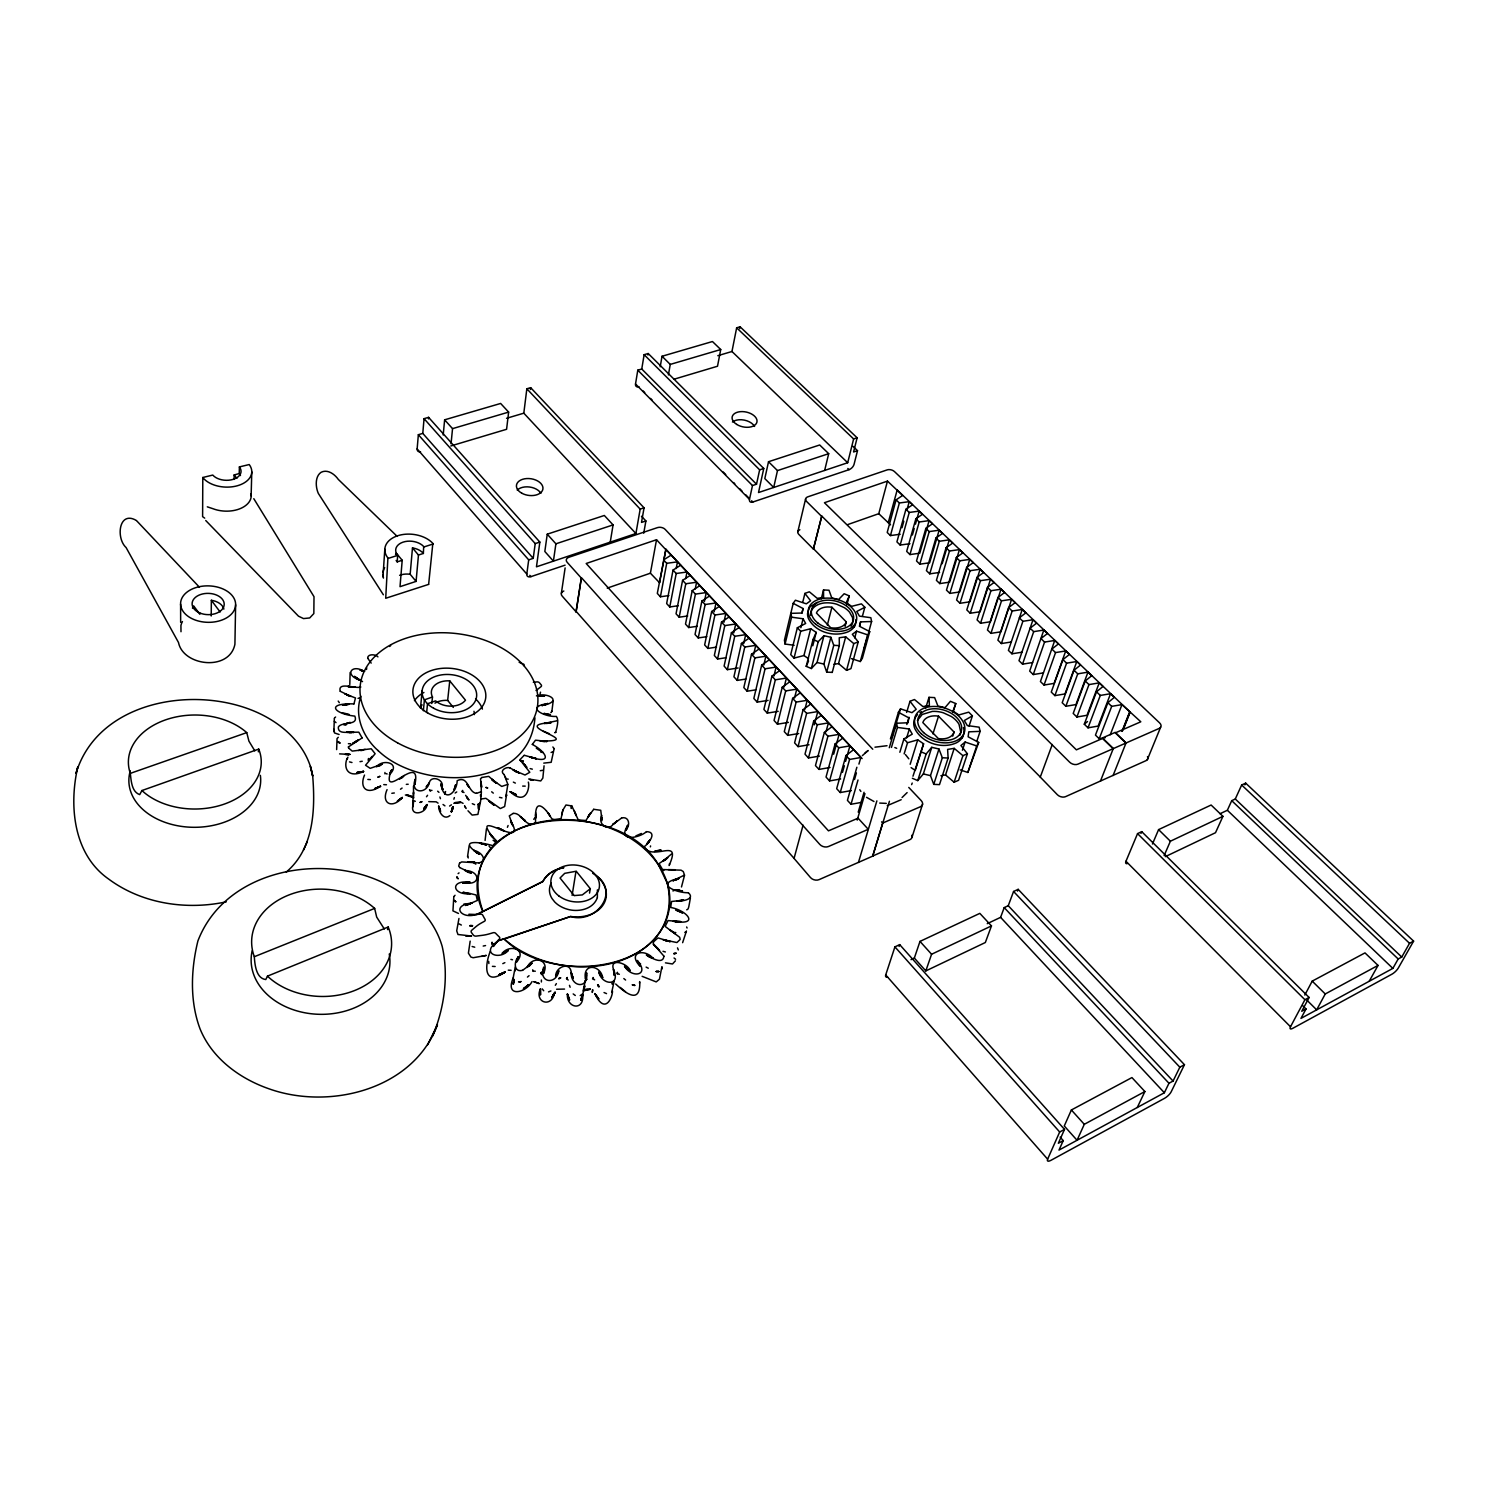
<?xml version="1.0" encoding="UTF-8"?>
<svg xmlns="http://www.w3.org/2000/svg" width="1488" height="1488" viewBox="0 0 1488 1488"><rect width="100%" height="100%" fill="white"/><g stroke="black" fill="none" stroke-linecap="round" stroke-linejoin="round"><path stroke-width="1.5" d="M543.436 971.422L543.436 969.469M414.78 782.911L415.171 779.377L414.91 784.474C422.053 750.566 380.872 802.646 390.749 771.528M602.119 819.125L602.082 817.414M551.881 711.227L550.839 712.678M202.796 477.499L203.224 478.039A25.854 16.145 2.6 0 0 237.745 485.646A25.854 16.145 2.6 0 0 249.203 464.554L239.363 466.916A15.085 9.412 2.6 0 1 233.058 479.396A15.085 9.412 2.6 0 1 212.784 475.063L202.796 477.499L202.61 516.652L204.693 518.14M211.222 615.976L211.352 600.278A16.015 10.639 1.3 0 1 223.888 609.094M478.504 806.719L478.634 809.212L478.485 803.873L478.894 808.951L478.82 805.399M234.081 479.415L234.155 474.97L239.27 473.537A15.047 9.412 2.5 0 1 240.461 475.546M412.994 806.515L413.05 801.158L412.79 806.254M235.625 604.798A27.528 18.228 1.4 0 1 193.924 619.529A27.528 18.228 1.4 0 1 194.779 587.965A27.528 18.228 1.4 0 1 235.625 604.798L234.918 644.23C229.505 671.683 183.173 666.196 178.504 642.518L126.089 547.547C115.748 538.117 118.835 510.291 136.282 520.428M239.233 473.5L239.401 466.953M478.634 809.212L478.373 804.022M541.39 980.015L541.39 981.968M384.908 773.834L384.946 772.495M662.272 967.888L661.993 968.911L661.881 966.828L659.444 979.216L656.227 981.913L642.128 976.333M650.572 845.928L650.386 846.877M207.297 506.831L212.951 508.71A25.631 16.182 2.4 0 0 251.081 497.383L251.788 471.882M470.171 941.123L468.404 953.157L470.896 957.044L473.165 957.733L486.241 955.426M540.497 989.148L540.497 994.914L540.311 989.018C534.452 1002.391 550.988 1007.953 554.299 993.947M541.967 974.733L540.683 973.096L541.725 972.092C539.567 972.836 543.827 975.998 541.074 973.245M413.459 793.681L413.497 792.825M494.221 944.973L496.955 941.737C480.624 953.194 499.001 960.727 508.245 950.609M535.587 822.566C535.457 815.089 534.173 797.14 546.487 810.941M602.008 820.688L600.761 810.29L593.693 809.305M669.061 865.551C682.211 836.312 653.492 861.626 644.081 847.137M339.115 734.495L334.54 732.97L333.944 729.287M540.311 989.018L540.107 994.561M333.87 731.575L334.335 718.518M821.283 598.846L823.534 589.936L829.002 590.234L831.792 597.953L838.581 599.534L844.161 593.749L849.257 595.888L846.244 602.752L851.694 606.323L861.44 603.868L864.826 607.29L856.772 611.475L859.45 616.144L870.833 617.706L871.615 621.519L860.585 621.872L859.711 626.392L869.717 631.637L862.352 658.328M336.641 749.599L337.051 738.587L338.278 737.285M681.485 886.978L684.554 875.204L683.271 871.54L681.039 870.164L662.532 869.531L659.035 863.561L667.573 857.869L664.485 860.417M384.815 549.165L383.067 575.298M639.784 982.415C640.268 1005.776 623.974 991.603 615.679 983.996M412.697 804.394L413.552 791.988M514.16 979.811C512.56 978.1 513.174 978.862 515.183 967.2M414.873 781.219L414.91 784.474M413.59 798.126L413.497 786.073M612.461 990.952C612.777 996.514 605.281 1015.932 594.809 993.593L598.548 998.764M258.354 751.831L258.745 749.096L141.918 790.537L139.723 794.611C131.632 791.876 131.167 780.679 130.312 773.369A66.439 47.002 -0.2 0 1 165.466 719.894A66.439 47.002 -0.2 0 1 246.748 732.617L248.924 741.136L254.783 750.826M347.206 758.229C343.077 767.808 347.857 778.838 363.425 771.547L356.841 772.718M428.637 584.375L432.841 543.38A26.096 17 5.7 0 0 397.724 535.736A26.096 17 5.7 0 0 387.903 557.963L385.708 598.269L428.618 584.393M504.73 972.129L498.666 974.993L505.064 972.055C484.753 986.172 483.898 967.981 490.24 951.334M395.566 554.503A15.196 9.914 5.7 0 1 396.254 553.127L402.206 560.269L400.012 586.681L416.082 581.399L418.463 555.024L423.355 553.462L423.689 546.524A15.233 9.914 5.7 0 0 403.025 542.153A15.233 9.914 5.7 0 0 397.687 555.303L397.203 561.887A15.196 9.914 5.7 0 1 396.161 560.437M913.744 722.815L913.725 723.112A25.78 17.317 17.1 0 0 914.841 728.636C922.021 743.126 942.09 749.506 956.579 742.754A25.78 17.317 17.1 0 0 963.871 729.325L963.461 727.483M913.762 722.684L914.878 718.109M383.011 572.75L383.048 572.322A25.854 17.019 5.6 0 1 384.648 567.598M528.314 782.093C530.063 787.357 526.157 806.57 510.235 791.783L516.113 794.685L510.328 791.783M543.771 967.256L543.659 973.226C550.355 959.016 532.22 955.184 527.143 967.442L531.979 963.108M526.808 574.052L417.142 448.892L418.351 434.701L422.778 433.399L533.225 558.353L528.705 559.86L526.808 574.052A5.58 3.367 -41.3 0 0 530.956 576.637L565.087 565.161M416.082 581.399L410.167 574.294L412.474 547.919A15.196 9.914 5.7 0 1 423.392 553.387L423.392 553.443M422.778 433.399L424.061 418.667L428.581 417.347L539.846 542.078L536.461 566.816L635.915 533.541L640.175 509.119L526.845 388.777L530.677 387.68L644.062 507.836L641.514 522.4L645.904 520.949L641.477 516.243M414.371 787.208L414.185 786.631M678.305 949.921L677.505 947.875M428.451 418.909L428.581 417.347M349.792 684.573L350.145 672.483M468.274 857.962L467.623 856.046M453.784 897.041L452.947 910.861L458.471 913.446M586.644 972.985L585.454 978.806C582.496 962.848 600.408 964.745 602.677 977.542L599.924 974.231M443.201 434.98L444.633 419.821L500.638 403.453L508.636 412.102L506.59 429.288L450.845 445.954M420.472 708.195L422.146 690.804M423.355 710.725L424.415 699.862L432.487 696.979A18.154 12.592 6.2 0 1 449.748 680.872L465.484 700.197A18.154 12.592 6.2 0 1 435.593 700.867L427.521 703.75L426.665 712.436M451.05 443.796L452.538 428.637L444.633 419.821M431.818 703.508L432.487 696.979M479.006 803.966C480.754 803.241 480.512 802.534 481.424 791.69M485.088 840.441L486.446 828.76M453.319 707.414L447.665 700.402L449.748 680.872M590.662 812.876L585.937 820.52L578.293 819.962L571.82 805.938L565.979 804.989L562.91 810.03L561.05 818.623L554.168 819.59M506.627 795.373L505.901 796.396L507.854 784.399L504.209 774.709M533.727 819.311L535.01 817.768M387.066 789.644C380.854 803.762 392.497 809.119 402.262 797.587L397.501 801.121M669.581 864.714L669.433 863.71M635.915 533.541L523.813 413.18L526.845 388.777M513.286 977.746C504.599 997.834 525.562 993.445 532.072 981.559M530.435 389.503L530.677 387.68M551.843 711.636L553.201 700.922M348.397 746.957L348.62 748.092M545.91 704.531L541.967 705.554L547.77 703.619C524.129 706.819 544.701 717.309 556.345 716.416C560.269 720.899 554.485 734.756 555.694 732.263M483.005 911.493C446.474 808.561 617.408 792.193 658.552 865.012M533.225 558.353L535.215 543.604L424.061 418.667M584.356 987.697L584.784 985.781L581.362 1000.178L582.608 994.523C584.635 1011.319 566.351 1008.548 567.374 993.947L569.699 999.973M547.249 534.173L544.831 551.49L553.406 561.125L555.898 543.808L547.249 534.173L604.333 515.48L613.075 524.911L610.247 542.134M415.264 779.247C409.646 793.197 426.275 794.834 429.381 782.725L426.052 786.929M482.428 910.582A96.98 72.819 9.7 0 1 577.846 820.372A96.98 72.819 9.7 0 1 661.36 929.814A96.98 72.819 9.7 0 1 504.172 939.077L570.592 916.459A32.866 24.664 9.7 0 0 604.277 902.974A32.866 24.664 9.7 0 0 592.67 873.251M582.738 994.393L582.124 998.076M561.385 593.173L565.124 567.914M467.548 856.53L469.148 845.835M480.326 802.46L477.908 814.401L472.124 815.089L467.976 810.793M387.55 929.591L388.182 927.024L267.468 976.147L265.775 979.55C256.141 978.416 254.82 964.652 254.318 956.71A69.992 53.661 1.7 0 1 288.412 895.162A69.992 53.661 1.7 0 1 374.641 908.405L376.687 917.092L384.295 928.958M441.322 786.185C445.005 803.036 457.021 792.193 457.169 780.735C468.515 774.932 467.697 792.472 476.495 793.309M581.324 578.088L576.079 611.847L581.324 578.088L567.151 562.278A5.692 3.701 8.9 0 1 568.862 557.275L657.51 527.608A5.561 3.553 10.5 0 1 665.192 529.412L872.768 749.227M505.901 796.378L506.59 794.629L504.655 806.533L500.34 808.561L485.888 798.331L480.624 799.056M749.487 499.373L635.525 383.96L637.794 370.177L641.756 369.005L756.518 484.214L752.482 485.553L749.487 499.373A5.301 3.013 -45 0 0 752.835 502.014L849.053 469.669A5.208 2.846 -46.3 0 0 854.075 464.293L857.516 450.659L852.959 446.326M641.756 369.005L644.137 354.683L648.21 353.512L763.772 468.478L758.508 492.547L847.695 462.731L853.628 438.941L857.125 437.788L740.094 326.802L736.653 327.806L731.966 351.503L847.695 462.731M647.95 355.018L648.21 353.512M586.7 973.133C588.504 989.65 570.685 987.139 571.187 972.65C570.704 961.378 555.694 966.437 555.656 976.091L558.781 970.827M660.207 366.773L662.03 356.264L712.454 341.533L720.731 349.531L717.514 366.234L673.841 379.273M614.209 980.927L611.698 992.44M572.117 895.404L575.986 871.28L564.696 873.344L560.046 878.013L574.089 895.534M592.689 989.836L592.243 992.422L592.708 990.041M668.41 374.92L670.251 364.411L662.03 356.264M643.727 533.206L645.904 520.949M554.057 749.059L551.174 762.302L543.752 763.121M589.527 893.098L590.327 888.727L576.302 871.317M582.608 994.523L581.194 1000.252M668.912 595.572L660.412 596.781L657.305 593.414L665.899 549.258L659.575 582.738L650.405 573.196L656.524 539.735L586.179 563.487L828.481 830.843L858.074 818.177L868.267 829.3L828.481 846.505A6.305 4.52 16 0 1 819.758 844.384L581.696 577.958M658.663 581.845L659.575 582.738M660.412 596.781L666.717 563.32L663.555 559.934L671.162 555.117M626.746 828.928C630.559 824.073 628.475 816.038 621.593 818.009M680.648 565.217L673.041 570.09L666.643 603.551L669.767 606.955L678.286 605.728M586.942 979.271L585.379 980.294L583.11 990.915L590.383 989.241L584.858 989.669M676.184 568.528L677.468 561.85L666.717 563.32M669.767 606.955L676.203 573.494L673.041 570.09M451.589 811.704L453.152 806.663L451.441 811.797L452.891 806.905L451.701 811.592L452.873 808.189M586.532 979.346L585.342 980.518L586.16 979.457M690.19 575.41L682.583 580.339L676.036 613.781L679.179 617.204L687.716 615.958M685.67 578.683L686.991 572.006L676.203 573.494M679.179 617.204L685.782 583.761L682.583 580.339M739.741 328.569L740.094 326.802M699.806 585.677L692.199 590.643L685.503 624.086L688.665 627.545L697.221 626.281M690.413 897.822C688.442 908.87 688.628 909.187 686.693 909.8M695.249 588.932L696.589 582.236L685.782 583.761M688.665 627.545L695.417 594.103L692.199 590.643M709.497 596.018L701.89 601.04L695.026 634.465L698.225 637.943L706.819 636.678M704.419 601.468L706.261 592.559L695.417 594.103M698.225 637.943L705.145 604.519L701.89 601.04M719.262 606.434L711.655 611.512L704.642 644.936L707.86 648.433L716.472 647.131M714.128 611.866L716.007 602.956L705.145 604.519M707.86 648.433L714.928 615.028L711.655 611.512M729.12 616.943L721.513 622.077L714.333 655.483L717.569 659.017L726.2 657.696M723.912 622.337L725.828 613.428L714.928 615.028M453.152 806.663L452.389 809.825M717.569 659.017L724.805 625.611L721.513 622.077M756.518 484.214L759.643 469.836L644.137 354.683M768.515 461.726L764.813 478.597L773.704 487.469L777.48 470.599L768.515 461.726L819.683 444.986L828.704 453.673L824.65 470.431M739.034 627.545L731.426 632.716L724.098 666.103L727.353 669.674L738.16 667.982M733.751 632.902L735.723 623.993L724.805 625.611M727.353 669.674L734.756 636.287L731.426 632.716M368.206 759.791L368.485 758.489M586.03 977.114L586.458 975.217M597.376 897.45L597.395 889.88M749.041 638.203L741.433 643.448L733.919 676.817L737.23 680.407L745.879 679.049M743.684 643.541L745.693 634.651L734.756 636.287M737.23 680.407L744.781 647.038L741.433 643.448M759.122 648.973L751.514 654.255L743.833 687.605L747.162 691.213L755.848 689.837M753.691 654.255L755.755 645.364L744.781 647.038M747.162 691.213L754.9 657.882L751.514 654.255M769.277 659.798L761.67 665.155L753.839 698.486L757.187 702.131L768.068 700.383M763.79 665.062L765.892 656.189L754.9 657.882M757.187 702.131L765.074 668.8L761.67 665.155M797.81 531.737L805.622 498.833M779.526 670.735L771.919 676.129L763.902 709.441L767.269 713.124L778.187 711.338M773.965 675.961L776.104 667.089L765.074 668.8M823.534 589.936L823.571 597.488L817.228 598.343L809.342 591.796L804.915 593.414L810.588 600.78L806.347 603.83L795.392 600.222L793.197 603.347L784.436 640.212L785.069 644.044L794.146 645.29M767.269 713.124L775.341 679.811L771.919 676.129M785.069 644.044L791.579 617.185L790.946 613.354L802.069 613.019L803.055 608.536L793.197 603.347M455.644 784.957L454.119 789.7L455.57 784.79M799.874 529.765A5.338 3.348 13.1 0 0 798.814 534.397L813.397 549.072L821.767 516.076L1069.63 762.172A6.026 3.999 19.9 0 0 1077.926 764.144L1159.301 728.376A5.915 3.794 20.6 0 0 1159.561 722.852L894.493 471.603A5.301 3.199 14.1 0 0 887.146 469.892L807.686 496.88A5.394 3.348 13 0 0 806.626 501.493L821.45 516.187M813.397 549.072L821.767 516.076M802.72 602.342L804.915 593.414M789.849 681.746L782.242 687.196L774.058 720.49L777.443 724.191L788.38 722.387M791.579 617.185L803.074 618.766L805.659 623.472L797.345 627.75L790.723 654.608L794.034 658.105L803.948 655.538L808.505 658.7M801.958 613L803.055 608.536M784.213 686.935L786.389 678.063L775.341 679.811M800.86 627.713L803.074 618.766M777.443 724.191L785.701 690.916L782.242 687.196M794.053 658.124L800.693 631.265L797.345 627.75M562.799 810.142L561.664 814.996M857.125 437.788L853.573 451.98L857.516 450.659M800.246 692.85L792.639 698.356L784.288 731.631L787.71 735.37L798.665 733.528M803.948 655.538L810.7 628.717L816.205 632.381L812.783 645.792M794.536 698.002L796.768 689.149L785.701 690.916M787.71 735.37L796.136 702.094L792.639 698.356M832.238 672.409L826.696 672.13L833.745 645.327L830.881 637.292L823.961 635.692L817.061 662.495L811.351 668.54L806.217 666.345L813.025 639.505L816.205 632.381M811.351 668.54L818.214 641.719L823.961 635.692M452.891 806.905L451.441 811.797M513.025 983.698L514.123 981.299M686.452 931.042L682.62 942.685M810.737 704.047L803.129 709.609L794.592 742.865L798.052 746.623L809.026 744.763M804.952 709.162L807.24 700.309L796.136 702.094M827.328 625.072L831.922 607.253L846.281 621.91L845.091 626.355M798.052 746.623L806.645 713.384L803.129 709.609M826.696 672.13L823.906 664.094L830.881 637.292M821.32 715.337L813.713 720.955L804.989 754.174L808.468 757.969L819.479 756.09M814.289 724.842L817.786 711.562L806.645 713.384M846.895 604.779L849.257 595.888M808.468 757.969L817.265 724.749L813.713 720.955M832.238 672.409L839.344 645.625L839.251 637.738L845.686 636.845L853.777 643.597L858.223 641.905L852.345 634.316L856.549 631.172L867.634 634.837L869.717 631.637M834.005 664.262L838.544 663.592L845.686 636.845M847.844 524.539L878.776 513.695L887.48 481.108L902.658 495.43L896.074 499.856L887.201 532.462L890.438 535.587L900.184 534.248M831.978 726.702L824.371 732.394L815.461 765.576L818.977 769.408L830.006 767.492M826.026 731.743L828.407 722.908L817.265 724.749M571.876 806.198L571.262 808.486L571.429 805.603M889.433 801.269L872.693 856.139L819.088 879.631A6.212 4.52 16.1 0 1 810.476 877.548L794.053 858.409L803.074 825.17M818.977 769.408L827.942 736.225L824.371 732.394M854.744 637.85L856.549 631.172M838.562 663.592L846.542 670.344L853.777 643.597M859.376 626.318L860.585 621.872M862.426 616.181L864.826 607.29M1122.268 731.333L1129.913 711.915L897.19 489.98L888.262 522.586M858.223 641.905L850.95 668.633L846.542 670.344M454.361 797.587L453.877 799.223M890.438 535.587L899.366 502.981L896.074 499.856M842.729 738.178L835.121 743.907L826.026 777.071L829.56 780.921L840.627 778.987M833.652 754.23L839.12 734.347L827.942 736.225M851.527 658.626L860.269 661.528L867.634 634.837M864.249 648.191L867.318 637.087M868.546 632.642L871.615 621.519M829.56 780.921L838.73 747.776L835.121 743.907M899.366 502.981L909.224 501.679L912.516 504.823L905.932 509.287L896.911 541.892L900.166 545.054L909.931 543.697M902.007 527.738L903.811 521.228M906.824 510.365L909.224 501.679M900.166 545.054L909.242 512.449L905.932 509.287M853.554 749.729L845.965 755.532L836.665 788.659L840.236 792.546L851.322 790.593M842.487 772.365L844.347 765.743M845.593 761.335L849.927 745.879L838.73 747.776M915.864 518.791L906.676 551.397L909.949 554.578L919.751 553.201L929.107 520.633L919.193 521.99L915.864 518.791L922.448 514.29L919.119 511.128L909.242 512.449M912.386 535.01L914.227 528.5M915.455 524.148L919.119 511.128M840.236 792.546L849.592 759.438L845.965 755.532M909.949 554.578L919.193 521.99M508.189 950.404L502.033 953.51C509.733 943.466 528.054 949.511 516.299 962.308L517.415 958.737M856.883 767.25L847.416 800.358L851.006 804.264L862.129 802.274M925.871 528.37L916.515 560.976L919.807 564.175L929.628 562.78L939.151 530.212L929.219 531.588L925.871 528.37L932.437 523.813L929.107 520.633M854.503 779.563L856.4 772.942M858.929 764.107L860.827 757.504L849.592 759.438M919.807 564.175L929.219 531.588M851.006 804.264L857.999 780.01M939.151 530.212L942.518 533.429L935.933 538.024L926.429 570.629L929.758 573.847L939.598 572.434M389.633 646.48L390.674 645.55M858.223 812.132L864.044 792.286M857.2 820.093L864.956 793.606M929.758 573.847L939.319 541.26L935.933 538.024M444.875 793.774L445.526 791.523L444.745 794.108M454.844 788.435L455.328 786.78M946.089 547.751L936.417 580.339L939.765 583.594L949.623 582.143L959.462 549.593L949.493 551.006L946.089 547.751L952.655 543.101L949.27 539.865L939.319 541.26M942.164 563.747L949.27 539.865M952.952 712.417L955.78 703.564L950.423 701.294L944.992 707.656L937.905 706L934.631 697.612L928.996 697.333L929.405 705.591L922.913 706.577L914.45 699.509L909.986 701.313L916.199 709.292L911.977 712.678L900.519 708.846L898.399 712.287L890.456 738.978L892.558 735.518M894.548 728.86L900.519 708.846M889.285 747.72L896.576 723.242L908.033 722.759L908.833 717.848L898.399 712.287M939.765 583.594L949.493 551.006M891.442 747.441L897.431 727.427L896.576 723.242M858.446 862.426L876.878 800.879M906.638 712.417L909.986 701.313M516.299 962.308L518.289 956.803L516.745 960.578M956.319 557.535L946.48 590.122L949.846 593.396L959.723 591.945L969.73 559.395L959.741 560.827L956.319 557.535L962.885 552.848L959.462 549.593M906.806 724.526L909.075 717.272M899.849 752.258L903.904 738.922L912.256 734.161L909.354 729.027L897.431 727.427M949.846 593.396L959.741 560.827M906.638 737.918L909.354 729.027M872.693 856.139L882.7 823.05L920.402 806.738A6.175 4.297 17.5 0 0 921.295 800.711L908.759 787.431M904.146 753.839L907.55 742.735L917.724 739.834L923.583 743.795L915.269 770.431L911.102 767.622M966.623 567.412L956.598 599.98L960.002 603.291L969.897 601.803L980.09 569.253L970.064 570.704L966.623 567.412L973.171 562.669L969.73 559.395M925.573 708.418L928.996 697.333M910.172 764.274L917.724 739.834M960.002 603.291L970.064 570.704M360.952 696.254C353.884 715.784 363.202 737.546 378.175 750.659M912.981 776.215L923.583 743.795M980.09 569.253L983.549 572.564L977.002 577.344L966.809 609.913L970.232 613.242L980.146 611.735L990.506 579.204L994.003 582.533L987.455 587.351L977.095 619.919L980.536 623.267L990.487 621.742L1001.015 589.211L1004.53 592.577L997.983 597.451L987.455 630.001L990.934 633.367L1000.885 631.823L1011.598 599.311L1015.132 602.696L1008.604 607.625L997.89 640.156L1001.387 643.56L1011.375 641.979M912.349 778.261L917.743 780.623L926.131 753.988L931.748 747.329L938.965 749.003L942.332 757.764L933.757 784.362L939.486 784.622L948.116 758.043L947.614 749.413L954.199 748.352L962.903 755.662L967.405 753.765L960.932 745.525L965.117 742.047L976.723 745.934L978.713 742.419L968.13 736.783L968.781 731.836L980.127 731.352L979.141 727.186L967.33 725.586L964.336 720.527L972.408 715.858L968.744 712.157L958.83 714.947L953.027 711.097L955.78 703.564M970.232 613.242L980.48 580.673L977.002 577.344M932.939 733.882L938.519 716.156L954.05 732.022L952.729 736.114M917.761 780.605L923.341 773.946L931.748 747.329M455.142 793.011L456.723 791.951M933.757 784.362L930.484 775.62L938.965 749.003M912.07 837.056L922.597 804.134M980.536 623.267L990.952 590.717L1001.015 589.211M550.43 885.007L549.835 886.867A24.385 18.247 9.8 0 0 551.974 898.473L554.745 902.007A24.385 18.284 10 0 0 567.598 909.298C578.404 912.404 593.303 909.354 597.339 897.655M990.934 633.367L1001.517 600.836L1011.598 599.311M940.9 775.713L945.55 774.932L954.199 748.352M887.611 977.188A6.417 2.641 -41.3 0 1 885.713 974.919L894.92 946.87L899.701 944.638L1064.515 1129.392L1058.34 1143.268L1063.232 1140.608L1060.163 1137.13M969.06 726.07L972.408 715.858M962.42 750.212L965.117 742.047M899.105 946.442L899.701 944.638M945.55 774.932L954.124 782.223L962.903 755.662M1001.387 643.56L1012.156 611.029L1022.256 609.485L1025.827 612.889L1019.299 617.855L1022.888 621.296L1033.007 619.733L1036.597 623.156L1030.087 628.178L1033.695 631.637L1043.832 630.056L1047.459 633.516L1040.93 638.575L1044.576 642.072L1054.732 640.454L1058.396 643.951L1051.886 649.066L1055.55 652.581L1065.724 650.944L1069.407 654.46L1062.916 659.63L1051.272 692.087L1054.899 695.621L1064.98 693.929L1076.81 661.509L1080.511 665.043L1074.02 670.27L1062.19 702.727L1065.854 706.279L1075.954 704.568L1087.97 672.148L1091.708 675.719L1085.217 681.002L1073.201 713.422L1076.884 717.011L1087.003 715.282L1099.223 682.88L1102.98 686.489L1096.507 691.808L1084.287 724.21L1088.007 727.837L1098.144 726.07L1110.55 693.706L1114.363 697.333L1107.89 702.708L1095.466 735.091L1099.204 738.736L1105.305 737.657M967.405 753.765L958.588 780.307L954.124 782.223M514.848 971.106L515.518 969.265M513.416 984.145L514.309 981.429M627.285 827.291L626.039 830.36L627.62 825.301M976.723 741.545L980.127 731.352M1022.256 609.485L1008.418 650.386L1011.933 653.809L1021.94 652.209M960.206 769.891L967.832 772.458L976.723 745.934M978.713 742.419L967.832 772.458M1011.933 653.809L1022.888 621.296M914.339 958.067L919.993 941.402L979.829 913.372L991.473 925.908L985.335 942.518L925.815 970.92L914.339 958.067L911.028 959.648M1033.007 619.733L1019.001 660.691L1022.554 664.15L1032.579 662.532M459.569 863.17L458.676 866.053L459.755 867.56M1022.554 664.15L1033.695 631.637M925.815 970.92L931.581 954.254L991.473 925.908M1043.832 630.056L1029.677 671.088L1033.249 674.566L1043.293 672.911M362.123 737.899L358.831 732.17L346.816 732.338L353.791 732.468C349.029 731.259 337.72 735.091 338.334 727.055C341.794 721.178 358.924 726.088 354.814 716.119C334.447 713.942 324.682 702.95 353.921 703.898M1033.249 674.566L1044.576 642.072M1054.732 640.454L1040.428 681.541L1044.037 685.057L1054.099 683.383L1065.724 650.944M1044.037 685.057L1055.55 652.581M286.31 872.024C314.005 848.569 315.382 809.398 312.703 776.085C308.09 747.311 284.785 725.419 259.414 713.459C197.141 684.015 98.134 699.937 76 773.369L77.804 766.915C68.82 805.678 73.321 854.372 108.624 879.036C141.862 903.718 186.242 910.414 226.25 901.84M513.527 981.671L514.178 979.829M513.1 983.866L514.346 980.034M1054.899 695.621L1066.598 663.164L1076.81 661.509M1065.854 706.279L1077.758 673.841L1087.97 672.148M1052.276 744.502L1040.279 777.089L1057.354 794.704A5.952 3.999 20.1 0 0 1065.538 796.657L1146.076 760.628A5.84 3.813 20.9 0 0 1147.49 756.592M390.042 773.128L391.753 769.724L389.521 774.597C401.332 763.251 383.197 758.396 376.427 766.766L382.379 764.125L370.177 768.347L365.546 765.241L375.125 753.728L371.237 748.78L352.228 751.105L348.638 748.111M684.406 875.111L673.022 880.691L677.096 879.445M987.251 923.657L1000.587 917.352L1004.214 907.606L1008.25 905.708L1013.57 891.479L1018.164 889.34L1184.467 1064.701L1171.168 1091.839A6.603 2.046 -42.1 0 1 1164.565 1098.311L1050.919 1160.342A6.808 2.195 -41.3 0 1 1047.626 1159.171L885.713 974.919M1076.884 717.011L1088.974 684.592L1099.223 682.88M911.623 784.622L912.218 783.06M1017.494 891.107L1018.164 889.34M389.521 774.597L390.47 772.105M1088.007 727.837L1100.302 695.435L1110.55 693.706M626.039 830.36L627.676 825.468C616.813 842.487 639.412 838.153 646.443 831.643M1099.204 738.736L1111.703 706.354L1121.989 704.605L1140.812 721.792L1115.349 732.877L1125.895 743.051M1110.215 734.793L1121.989 704.605M1122.008 731.315L1129.652 711.915M1123.868 728.041L1130.285 711.766M1113.08 775.508L1126.063 742.884L1115.2 732.375L1102.441 737.936L1113.303 748.501L1100.432 781.163M453.859 896.52L455.03 895.274M917.408 720.527L922.207 714.463L932.288 711.413A22.506 15.122 17.1 0 1 943.318 712.789L951.353 716.509A22.506 15.122 17.1 0 1 959.016 724.303L960.764 732.245A22.506 15.122 17.1 0 1 959.872 735.239M1147.322 759.698L1160.547 727.427M1127.16 863.672A6.045 2.288 -43.6 0 1 1125.97 861.254L1137.557 833.615L1141.742 831.662L1309.124 997.462L1301.758 1011.263L1306.018 1008.957L1302.893 1005.851M1140.98 833.429L1141.742 831.662M532.313 744.428C546.468 751.849 553.555 765.018 529.635 756.853L533.987 758.303M432.655 1036.039C444.261 1008.269 448.911 975.942 442.178 946.368C433.268 915.715 407.247 892.967 378.659 880.673C315.884 853.256 224.446 871.894 197.923 940.881C190.91 969.32 189.646 1001.145 200.062 1028.896C211.966 1058.173 239.308 1078.372 268.454 1088.621C329.164 1110.55 413.199 1089.811 437.453 1024.767L427.688 1044.743M644.137 846.784C648.805 843.305 657.789 831.997 646.48 831.643M524.408 666.066L523.925 664.336L519.145 662.29M496.341 841.185L493.105 840.311L496.49 841.52M488.696 961.378L488.864 963.517M1152.456 844.012L1158.594 829.616L1211.12 805.027L1222.931 816.354L1215.51 832.703L1165.327 856.642M1164.137 855.581L1170.386 841.222L1222.931 816.354M582.106 994.189L580.208 995.602M806.217 666.345L808.579 660.988M1047.626 1159.171L1059.679 1131.996L1064.515 1129.392M1137.278 1107.481L1144.886 1091.541L1131.94 1077.572L1071.379 1109.974L1064.273 1125.97L1077.052 1140.273L1164.36 1092.75L1168.973 1083.264L1173.065 1081.051L1179.835 1067.194L1184.467 1064.701M518.401 956.691C513.751 961.601 513.676 972.724 522.567 970.343M1063.232 1140.608L1058.991 1150.094L1077.052 1140.273L1084.287 1124.314L1144.886 1091.541M303.496 850.039L307.123 842.078M1220.048 813.731L1227.358 810.272L1231.729 800.674L1235.282 799L1241.662 785.013L1245.679 783.134L1413.6 941.123L1398.292 968.037A6.231 1.767 -43.7 0 1 1391.987 974.156L1292.812 1028.301A6.38 1.897 -43.1 0 1 1290.505 1026.776L1125.97 861.254M1244.898 784.864L1245.679 783.134M334.428 718.072L335.6 717.03M550.448 885.007L551.304 883.24M808.914 608.815L807.575 613.391A24.645 16.052 14.1 0 0 808.412 618.45C815.238 632.363 834.415 637.534 848.234 631.73A24.645 16.052 14.1 0 0 855.935 619.529M639.487 983.177L639.71 981.578M507.706 784.418L501.735 786.427L491.821 779.433L494.909 782.297M364.523 775.081C359.333 787.133 366.067 795.968 380.556 786.278L374.623 788.714L380.612 786.185M451.441 804.841L449.581 806.05M557.442 720.694L544.422 723.428L548.793 723.224M1304.809 995.063L1312.211 981.131L1364.998 952.897L1378.037 965.414L1369.202 981.262M1290.505 1026.776L1304.92 999.731L1309.124 997.462M1306.018 1008.957L1300.958 1018.406L1392.861 968.39L1398.181 958.979L1401.752 957.044L1409.545 943.299L1413.6 941.123M532.313 744.409L535.513 740.168L547.082 741.433L542.506 741.396M555.154 992.329L551.992 997.406L555.154 992.329L553.238 995.639M1378.037 965.414L1325.25 993.965L1316.675 1009.85L1306.985 1000.252M348.415 746.92L362.105 737.936M459.569 863.152L461.689 861.924L479.062 862.928M429.307 782.539C431.446 774.69 445.172 779.824 441.862 787.877M962.029 737.955L962.922 736.411M559.897 977.895L558.725 978.751L560.734 977.876M558.856 971.013C555.898 985.577 538.247 982.564 543.659 967.386L543.659 973.226M554.671 992.533L551.881 997.499M556.586 989.241L564.547 989.074M914.953 717.923L917.482 714.519M556.382 983.605L555.322 985.298M427.13 804.487L423.671 809.044L426.889 804.692C426.703 813.359 410.483 816.986 412.771 806.105M556.884 974.64L557.944 972.929M675.422 960.802L672.502 963.982L665.452 962.848M860.269 661.528L862.352 658.328M449.915 815.573C443.591 820.781 438.532 811.704 438.625 806.068L440.578 811.406L438.997 806.422M853.759 627.415L854.67 626.002M588.504 815.926L589.49 814.438M590.755 812.764L587.741 817.321L593.693 809.323M426.238 805.864L425.159 807.333M366.662 667.759L366.532 669.451M426.889 804.692L423.671 809.044L426.703 804.729M809.007 608.648L809.956 607.253M427.577 795.28L426.498 796.75M493.253 946.387L497.903 940.807L504.097 938.872M590.327 888.727L582.31 894.92L574.349 895.571M647.987 842.971L650.051 839.864L646.703 843.994M427.354 785.887L428.451 784.418M477.481 914.395L476.29 914.283M646.759 844.18L650.051 839.864L646.759 844.18L649.103 841.538M671.367 854.131L662.774 861.292L666.085 859.283M686.247 931.525L684.796 932.474M497.066 941.644L493.142 946.498L495.504 943.392M359.798 697.891L358.05 698.374M653.437 941.923L653.288 943.783L663.908 956.152M368.336 760.554L372.242 756.35M458.099 873.623L459.029 872.898M553.164 751.626L551.099 752.482M907.122 792.602L902.044 797.549M550.895 990.952L548.514 991.901M810.904 606.211L817.191 602.324M653.437 941.923L657.938 937.905L670.195 941.588L665.396 940.602M558.856 978.546L560.455 977.858M862.389 755.606L868.136 750.529L865.123 752.854M540.088 693.799L540.535 692.162M613.075 824.333C607.941 831.885 597.19 823.72 601.822 815.368M422.053 801.623C418.054 803.594 422.983 801.176 421.067 802.255M526.157 986.953L523.553 988.925L528.352 984.814L523.404 988.906L528.593 984.684M453.784 803.297L461.168 802.33L463.066 803.371M493.03 845.705L496.508 840.869M527.161 986.005L523.757 988.813L528.5 984.777L525.543 987.4M508.096 825.505L507.408 827.309M613.075 824.315L621.575 818.028M532.034 963.313L522.586 970.325M529.058 975.7L527.44 977.077M400.904 798.61L397.575 801.028L402.337 797.494L397.389 801.158M428.767 801.641L436.207 801.827L438.086 803.129M528.91 966.326L530.528 964.949M1084.287 724.21L1087.505 721.531M493.012 845.723C482.149 842.301 454.993 838.153 479.285 854.317L473.909 850.466C480.345 851.322 488.622 860.045 479.08 862.947M617.483 820.706L612.982 824.426L617.408 820.799M402.337 797.494L399.323 799.8M347.894 757.187L347.281 758.936M676.277 953.064L673.785 953.622L675.757 953.417M664.057 869.978L662.439 871.15M402.095 788.063L400.477 789.235M399.547 779.21L404.29 775.49M401.276 778.298L402.876 777.108M406.317 784.362L408.196 784.25M662.755 861.106L667.535 857.683M662.774 861.292L667.573 857.869M354.442 742.4L358.05 740.243L352.916 743.293L358.106 740.15M542.618 770.3L540.256 770.728M360.84 686.991C355.632 689.204 337.348 681.169 340.25 691.306M430.813 790.5L431.966 790.388M352.842 743.386L356.171 741.34M458.955 918.468L456.704 930.837L457.969 934.501L471.603 936.045M919.9 712.566L921.388 711.692M555.694 732.245L554.652 732.673M521.153 981.503C516.317 982.805 522.362 981.187 519.926 981.968M394.339 792.974L391.828 793.29M505.064 972.055L498.852 975.012L504.971 972.129L498.926 974.956L503.149 973.003M512.504 959.76L510.905 959.388M638.557 963.536L640.547 963.74L639.487 963.406M477.704 914.153L542.897 881.454A32.866 24.664 9.7 0 1 563.933 867.634M504.878 962.662L502.795 963.647M378.752 786.966L376.762 787.784M506.366 778.931L508.226 779.154M508.264 970.176L511.128 970.306M380.463 786.315L374.623 788.714M504.19 952.841L506.273 951.874M536.424 695.919C546.784 691.864 563.524 700.774 543.957 705.182M635.841 835.921L641.365 833.466M467.585 904.648L477.35 900.463L476.123 894.976L470.245 893.563M675.087 880.208L679.012 878.404C653.79 883.686 676.482 893.098 688.312 892.726M872.619 856.065L909.875 839.66A6.082 4.297 17.7 0 0 911.846 835.233M465.558 905.411L472.068 902.956L465.558 905.411L469.743 903.848M887.257 805.659L901.207 799.688M524.148 755.346L519.907 759.754L529.802 772.291L525.004 775.006L513.137 770.021L517.006 772.235M534.043 971.106L535.308 971.218M476.253 914.692L542.897 881.51C546.896 873.921 554.875 869.141 563.245 867.876M674.938 890.159L672.929 890.959M353.958 703.898L355.483 697.946L344.918 693.929M378.51 766.227L380.519 765.427M346.034 723.782L350.275 722.424L344.119 724.321M383.755 784.622L386.471 784.753M254.318 956.71L374.66 908.405M513.174 813.397L509.287 815.889L512.876 825.84L510.7 820.595M501.103 973.97L502.126 973.561M673.022 880.691L678.993 878.199M525.208 786.129L522.679 786.092M658.849 971.515L656.171 971.515M130.312 773.369L246.748 732.617M344.063 724.414L348.118 723.112M607.234 588.113L650.405 573.196M887.48 481.108L824.445 502.721L1076.382 749.84L1102.571 738.439L1113.117 748.669M665.824 549.388L860.864 757.411M874.963 747.181L887.034 745.711M495.151 966.512L492.416 966.344M541.967 705.554L547.733 703.433M555.898 543.808L613.075 524.911M777.48 470.599L828.704 453.673M535.215 543.604L539.846 542.078M640.175 509.119L644.062 507.836M759.643 469.836L763.772 468.478M397.222 561.869L402.206 560.269M388.256 558.391L397.724 555.359M424.006 546.914L433.324 543.938M481.833 777.499L480.475 778.782L481.628 787.282L481.145 782.056M472.012 903.03C450.79 905.039 460.685 919.64 476.253 914.506L468.906 914.246M506.552 418.295L523.813 413.18M717.811 355.688L731.966 351.503M452.538 428.637L508.636 412.102M670.251 364.411L720.731 349.531M370.4 779.6L367.834 779.433M483.991 955.91L481.666 956.393M535.55 822.566C525.841 829.281 522.139 812.318 513.193 813.397M481.852 777.48L488.734 776.364L496.694 783.358L493.291 780.977M800.693 631.265L810.7 628.717M361.379 771.807L356.86 772.644L363.537 771.435L356.86 772.644M485.888 787.45L487.673 788.008M617.464 973.636L617.408 972.296L617.074 973.729L619.361 974.268M482.577 956.263L485.999 955.463M421.067 802.237L419.765 802.404M405.368 794.964L413.59 797.698M485.553 945.568L483.191 946.052M524.353 755.309L536.275 758.62L531.774 757.727M681.262 900.779L676.687 901.133C681.467 901.43 695.9 899.44 688.33 892.726M386.08 773.63L387.14 773.965M465.13 882.886C481.182 885.62 480.401 870.703 464.795 870.48M362.254 761.261L360.003 761.651M363.537 771.435L359.147 772.216M678.974 901.096L683.513 900.166L671.572 901.486L670.642 907.42M344.677 704.791L349.234 704.252L342.519 704.921L346.946 704.531M469.966 882.161L462.842 883.202L469.929 882.235C449.841 879.482 451.85 895.237 470.189 893.786L463.028 892.298L470.227 893.563M544.422 723.428L550.951 722.684L546.617 723.466M358.422 750.529L365.155 749.338M360.728 750.622L362.979 750.231M635.06 985.391L632.381 984.851L634.372 985.465M462.842 883.202L467.492 882.57M476.513 793.309L481.256 791.728L481.219 782.186M501.995 797.903L499.484 797.363M980.48 580.673L990.506 579.204M676.687 901.133L683.494 899.942M550.951 722.684C506.348 725.4 588.969 741.954 540.274 740.95L544.794 741.563M544.422 723.224L550.932 722.48M342.482 704.996L349.252 704.177M474.746 947.205L472.124 946.498M675.161 953.585L673.804 953.603M454.9 802.664L460.666 802.33L455.365 802.609M533.318 682.248L536.908 681.895A2.381 1.637 8.3 0 1 539.493 682.825L541.148 684.796A2.399 1.655 8.3 0 1 540.981 686.712L537.466 689.446A33.871 23.25 7.7 0 1 535.996 690.488M351.968 762.526L349.513 761.893M590.438 989.241L584.821 989.669L587.574 989.464M477.202 914.395L480.512 914.153A2.083 1.581 6.9 0 1 482.763 915.232A98.32 73.842 9.7 0 0 485.051 919.361A2.083 1.6 6.9 0 1 484.474 921.258L481.126 923.118A38.018 29.276 7.6 0 0 475.769 926.819L471.733 930.26A2.678 2.046 6.6 0 0 471.491 932.623L473.296 935.022A2.678 2.046 6.7 0 0 476.16 936.101L482.224 935.338A37.609 28.495 6.6 0 0 489.292 933.869L493.198 932.716A2.102 1.6 7.3 0 1 495.709 933.348A98.227 73.768 9.7 0 0 499.317 936.975A2.102 1.618 7.4 0 1 499.41 938.984L497.438 940.955L570.592 916.534C595.07 924.197 620.849 892.484 595.814 875.335M469.743 936.231L466.116 936.101L471.026 936.045M519.926 981.95L518.512 981.875M886.29 803.39L879.724 803.074M678.137 921.872L673.357 921.258C700.402 925.982 686.935 910.247 670.642 907.457M492.974 943.801L494.016 944.378M462.452 791.635L462.638 790.407L462.061 791.653L464.014 792.527M470.096 862.129L474.932 862.426L467.716 861.868L474.932 862.426M350.74 743.758L348.397 743.702M350.312 686.712L354.869 687.028L348.043 686.507L354.869 687.028M554.131 819.59L551.899 818.791L546.505 810.96M471.343 914.785L473.798 914.804M675.738 921.704L680.555 921.723L668.038 920.551L665.136 926.41L679.663 937.273L680.183 939.449L676.928 942.555L663.109 939.672L667.759 941.234M668.149 869.606L675.106 869.736M349.959 754.342L345.365 754.267L348.806 754.49L347.671 754.286M349.959 754.435L339.599 753.877M346.816 732.133L353.791 732.263M349.122 732.673L351.466 732.71M544.515 695.919L537.819 695.863L544.496 696.012M466.135 936.026L469.706 936.138M606.527 993.612L604.035 992.533M675.812 932.567L673.394 932.418M942.332 757.764L948.116 758.043M474.579 804.673L472.291 803.687M467.697 861.943L472.514 862.277M543.194 752.426L540.907 752.258M833.745 645.327L839.344 645.625M348.043 686.507L352.6 686.898M673.357 921.258L680.593 921.5M540.274 740.95L547.082 741.433M468.59 936.026L469.799 936.119M461.354 925.052L459.048 923.862M340.268 743.051L337.888 741.563L339.617 742.94M634.372 985.447L632.381 984.833M437.658 791.188L438.96 792.341M930.465 775.62L923.341 773.946M823.906 664.076L817.061 662.495M520.205 760.573L523.367 761.112L520.13 760.312M593.489 978.955L593.173 977.523L592.559 978.862L594.661 979.848M486.297 787.431L487.487 787.859M362.384 670.772L364.541 671.348M566.872 978.732L567.3 977.467L566.463 978.658L568.211 980.015M345.904 725.177L343.654 724.712M466.358 904.481L463.94 903.979M481.945 843.696L486.502 844.905L479.62 843.064L486.502 844.905M342.277 712.733L348.973 714.333M344.435 713.701L346.685 714.147M465.353 893.098L467.753 893.6M532.351 769.166L530.137 768.589M444.931 805.864L443.033 804.487M363.463 670.976C351.707 663.983 344.156 674.752 359.371 679.997L354.442 676.556L362.551 681.597M479.62 843.064L484.251 844.328M665.378 951.948L662.997 951.297M575.298 995.472L573.196 993.928M529.691 756.648L536.275 758.62M528.668 779.005L540.739 780.94L542.841 778.094L544.069 765.799M663.109 939.672L670.195 941.588M336.009 722.629L334.335 721.234M406.949 794.871L412.325 796.712L407.377 795.001M453.933 900.147L455.774 901.728L454.193 900.668M676.073 910.172L682.676 912.981L676.073 910.098M455.774 901.728L454.193 900.649M543.38 731.222L549.5 733.751M377.933 656.878C375.999 654.181 367.369 653.585 367.685 658.217M510.589 820.744C529.97 853.573 467.12 804.413 493.514 838.172L489.664 833.373M499.745 828.797L503.744 830.788L497.606 827.644L503.744 830.788M509.993 767.92L519.107 772.942L514.997 771.268M650.684 957.509L646.48 955.054C650.647 957.435 663.034 965.34 663.908 956.17M344.974 693.724L350.926 696.44L340.268 691.306M346.816 695.026L348.824 695.863M894.827 747.534L896.669 748.297M646.48 955.054L652.972 958.309L648.526 956.412M813.025 639.505L818.214 641.719M873.977 801.511L866.537 797.308M516.038 794.555L510.161 791.728L516.057 794.648M464.87 870.275L471.287 873.251L459.792 867.578M466.86 871.689L469.018 872.619M920.663 751.626L926.131 753.988M515.369 783.097L513.36 782.111M497.624 827.737L501.791 829.802M415.264 801.344L414.482 800.823M648.284 968.204L646.127 967.107M519.107 772.942L513.211 769.817M652.972 958.309C644.564 948.061 626.913 952.525 640.007 966.177L637.292 960.448C650.535 975.719 631.451 978.658 624.569 966.196L627.973 969.413M543.715 990.748L542.171 988.869M646.573 954.85L653.027 958.105M509.975 767.901C506.329 766.357 498.871 770.821 504.134 774.56M552.866 746.976L554.131 748.594M458.211 878.831L456.928 877.027L457.672 878.478M338.204 701.071L339.32 702.689M669.637 929.702L675.329 933.72L669.619 929.628M339.022 742.735L337.888 741.563M536.294 748.166L541.483 751.719M522.214 818.27L525.413 820.892L520.447 816.875L523.869 819.609M354.535 676.37L359.445 679.793M355.948 677.951L357.604 679.086M474.002 850.262L479.359 854.112M475.565 851.992L477.35 853.294M624.569 966.196L629.926 970.622L626.188 967.925M474.002 862.835L475.807 864.156M493.811 804.989L489.143 801.251M625.537 991.826L620.236 987.418M493.849 805.101L488.994 801.083M493.309 793.123L491.672 791.802M504.19 938.928C552.308 988.144 686.135 972.296 667.405 883.351M625.611 980.053L623.825 978.565M629.926 970.622C628.568 963.74 609.243 957.026 613.465 969.395M491.914 779.247L496.769 783.153M491.821 779.433L496.694 783.358M520.409 816.763L525.413 820.892M674.045 957.993L675.608 959.276M624.662 966.01L630.019 970.436M653.455 944.341L659.5 950.33L653.455 944.341L658.049 948.674M136.543 520.651L199.429 587.202M1241.662 785.013L1409.545 943.299M378.026 750.51C419.914 791.207 529.486 790.667 534.936 717.848M1235.282 799L1401.752 957.044M736.653 327.806L853.628 438.941M1231.729 800.674L1398.181 958.979M1227.358 810.272L1392.861 968.39M987.455 587.351L990.952 590.717M997.983 597.451L1001.517 600.836M1008.604 607.625L1012.156 611.029M1062.916 659.63L1066.598 663.164M1074.02 670.27L1077.758 673.841M1085.217 681.002L1088.974 684.592M1096.507 691.808L1100.302 695.435M1107.89 702.708L1111.703 706.354M847.825 468.478L849.053 469.669M397.166 536.368L338.297 479.415C334.67 474.226 327.695 468.999 321.166 472.254C314.805 476.42 315.53 487.227 318.339 493.421L383.365 594.772M878.776 513.695L890.531 524.873M1158.594 829.616L1170.386 841.222M1312.211 981.131L1325.25 993.965M1137.557 833.615L1304.92 999.731M637.794 370.177L752.482 485.553M813.713 548.96L1040.317 777.071M643.095 390.935L644.732 392.609M650.498 398.431L652.153 400.105M723.131 471.956L725.735 474.598M733.603 482.558L734.793 483.767M739.592 488.603L741.991 491.04M745.581 494.686L749.208 498.35M751.626 500.786L752.835 502.014M205.735 520.521L298.493 616.181L303.515 618.58L309.709 617.948L313.838 613.558L314.005 596.688L253.797 498.685M903.904 738.922L907.55 742.735M496.49 840.832L489.571 833.54M1013.57 891.479L1179.835 1067.194M1008.25 905.708L1173.065 1081.051M1004.214 907.606L1168.973 1083.264M665.899 549.258L862.11 758.601M656.524 539.735L665.545 549.37M1000.587 917.352L1164.36 1092.75M881.584 821.841L882.7 823.05M919.993 941.402L931.581 954.254M1071.379 1109.974L1084.287 1124.314M894.92 946.87L1059.679 1131.996M490.37 847.658L489.031 846.095M576.433 611.717L794.09 858.39M576.079 611.847L562.129 596.037A5.599 3.701 8.8 0 1 563.822 591.034M418.351 434.701L528.705 559.86M529.784 575.317L530.956 576.637M905.467 754.583L908.796 758.806M490.705 835.307L492.026 836.851M412.474 547.919L418.463 555.024M467.288 797.921L468.98 799.986L465.595 795.317M234.155 474.97L236.852 478.373M371.182 663.109L367.703 658.235M686.656 926.987L687.084 928.01M211.352 600.278L220.131 611.977M199.894 614.302L193.645 605.895A16.015 10.639 1.3 0 0 192.473 608.146M598.957 972.073L602.677 977.542M859.748 789.756L860.901 791.43M658.57 865.03L667.442 883.444M601.208 975.998L598.846 972.241C601.989 985.595 621.24 986.525 613.521 969.544L614.265 975.403L613.465 969.413M464.647 806.161L466.153 808.523M464.572 805.882L465.539 807.482M662.16 967.33L662.272 967.907M457.262 878.05L456.928 877.009M505.102 776.457L505.846 778.094M511.147 822.641L511.909 824.333M575.056 812.448L575.67 814.159M572.303 976.705L571.187 972.65L573.196 978.434L571.634 974.77M250.84 493.923L251.212 495.913M573.196 978.434L571.318 972.501M440.299 811.239L438.83 806.329M570.127 987.269L569.458 985.335M574.201 810.495L576.154 815.722M440.429 798.665L439.89 796.973M567.858 995.751L568.528 997.667M536.182 817.861L535.643 812.671M383.458 578.088L383.253 576.972M478.485 803.873L478.969 807.11M180.997 631.73L180.922 625.63A27.249 18.247 1.2 0 1 182.447 621.556M613.949 971.645L614.191 973.598M480.438 794.778L480.568 796.508M535.494 814.699L535.68 816.428M478.82 806.477L478.894 808.951M180.606 604.165L180.662 622.356M260.363 775.36A65.918 46.984 -0.4 0 1 191.32 827.254A65.918 46.984 -0.4 0 1 130.274 770.877M258.745 749.115A66.439 47.002 -0.2 0 1 224.502 804.022A66.439 47.002 -0.2 0 1 141.918 790.537M389.261 954.013A69.415 53.568 1.5 0 1 319.436 1014.314A69.415 53.568 1.5 0 1 252.142 950.888M388.182 927.024A69.992 53.661 1.7 0 1 355.186 990.301A69.992 53.661 1.7 0 1 267.468 976.147M414.427 700.662A36.307 25.408 6.1 0 1 423.913 692.459M475.565 698.876A36.307 25.408 6.1 0 1 482.428 709.088M420.732 707.916A27.156 18.991 6.1 0 1 422.053 704.81M473.965 711.283A27.156 18.991 6.1 0 1 474.356 714.612M434.961 703.154A18.005 12.592 6.1 0 1 447.665 700.402M382.974 576.842A20.702 10.416 60.1 0 1 382.807 575.131M399.621 575.317A15.029 9.932 5.5 0 1 410.167 574.294M639.003 386.787A5.078 3.162 -45.7 0 1 635.525 383.96M732.431 422.034A12.611 7.589 11.6 0 1 744.279 420.1A12.611 7.589 11.6 0 1 754.583 426.442M420.565 451.887A5.32 3.534 -41.4 0 1 417.142 448.892M517.229 490.091A13.318 8.426 8 0 1 529.654 487.022A13.318 8.426 8 0 1 540.888 493.272M846.281 621.91A15.587 10.156 14.1 0 1 830.75 627.75L816.428 613A15.587 10.156 14.1 0 1 831.922 607.253M850.969 626.132A21.52 14.024 14.1 0 0 852.773 622.17L852.605 617.762L849.629 612.256A21.52 14.024 14.1 0 0 844.366 607.699L836.74 604.221A21.52 14.024 14.1 0 0 826.1 602.845C819.553 602.938 811.183 606.472 810.644 613.893A21.52 14.024 14.1 0 0 810.681 615.362M954.05 732.022A16.312 10.955 17.1 0 1 938.351 738.569L922.839 722.591A16.312 10.955 17.1 0 1 938.519 716.156M413.236 804.134L413.162 806.608L413.422 801.586L413.236 804.134M582.236 994.691L580.99 1000.308L582.236 994.691M492.044 942.388L491.728 943.82L492.044 942.388M451.961 809.453L451.255 811.834L452.705 806.98L451.961 809.453M555.043 992.422L551.732 997.555L554.875 992.496M430.218 790.835L429.548 789.83L430.218 790.835M533.318 971.366L532.778 970.176L533.318 971.366M379.775 776.401L377.766 777.238L379.775 776.42M501.865 973.71L498.759 975.031L501.977 973.71M658.849 971.497L656.171 971.497L658.849 971.497M657.752 850.578L654.515 851.415L661.1 850.02L657.752 850.578M472.44 925.685L469.966 925.685L472.44 925.685M472.44 925.703L469.966 925.666L472.44 925.703M348.769 754.435L345.365 754.379L348.806 754.546M547.193 713.961L543.864 713.44L550.486 714.817L547.193 713.961M679.049 890.252L675.496 889.694L682.546 891.089L679.049 890.252M363.463 670.865L360.189 670.158L364.486 671.311L360.17 670.084L363.463 670.865M533.076 780.196L529.747 779.489L533.076 780.307M539.121 983.531L533.801 981.652L539.121 983.531M466.469 883.054L465.391 882.589L466.469 883.054M525.059 765.167L522.939 762.991L526.864 767.473L525.059 765.167M469.166 787.375L467.12 784.511L469.166 787.375M598.697 998.932L594.921 993.686L598.697 998.932M598.92 986.6L597.637 984.851L598.92 986.6M598.92 986.618L597.637 984.833L598.92 986.618M467.716 798.479L466.581 796.898L467.716 798.498M549.035 814.308L547.993 812.783L550.076 815.926L549.035 814.308M601.059 810.923L601.059 810.923M442.699 789.217L440.987 784.325L442.699 789.217M569.346 999.713L567.43 994.077L569.402 999.843M442.606 789.384L441.08 784.176L442.606 789.384M312.331 774.504L310.397 766.394L312.703 776.085L312.331 774.504M612.386 984.107L612.275 983.14L612.368 984.126M558.725 895.832A24.478 18.321 9.7 0 0 598.901 889.21A24.478 18.321 9.7 0 0 567.839 865.346A24.478 18.321 9.7 0 0 558.725 895.832M397.556 742.847A89.243 61.919 6.2 0 0 537.54 705.758A89.243 61.919 6.2 0 0 411.767 636.529A89.243 61.919 6.2 0 0 397.556 742.847M427.8 713.031A36.605 25.389 6.2 0 0 485.627 698.486A36.605 25.389 6.2 0 0 434.626 669.563A36.605 25.389 6.2 0 0 427.8 713.031M433.696 708.288A27.379 18.991 6.2 0 0 476.569 696.793A27.379 18.991 6.2 0 0 437.881 675.645A27.379 18.991 6.2 0 0 433.696 708.288M199.801 612.982A16.052 10.639 1.4 0 0 224.204 604.463A16.052 10.639 1.4 0 0 200.452 594.568A16.052 10.639 1.4 0 0 199.801 612.982M736.709 424.415A12.648 7.589 11.6 0 0 756.89 422.239A12.648 7.589 11.6 0 0 740.094 411.692A12.648 7.589 11.6 0 0 736.709 424.415M521.711 493.16A13.373 8.426 8 0 0 542.878 489.161A13.373 8.426 8 0 0 524.446 478.838A13.373 8.426 8 0 0 521.711 493.16M815.87 624.346A24.682 16.052 14.1 0 0 856.084 621.835A24.682 16.052 14.1 0 0 825.449 598.157A24.682 16.052 14.1 0 0 815.87 624.346M817.972 623.1A21.557 14.024 14.1 0 0 853.089 620.924A21.557 14.024 14.1 0 0 826.361 600.222A21.557 14.024 14.1 0 0 817.972 623.1M921.239 733.714A25.798 17.298 17.1 0 0 963.778 733.789A25.798 17.298 17.1 0 0 934.111 706.447A25.798 17.298 17.1 0 0 921.239 733.714M923.564 732.524A22.543 15.122 17.1 0 0 960.727 732.617A22.543 15.122 17.1 0 0 934.836 708.734A22.543 15.122 17.1 0 0 923.564 732.524"/></g></svg>
